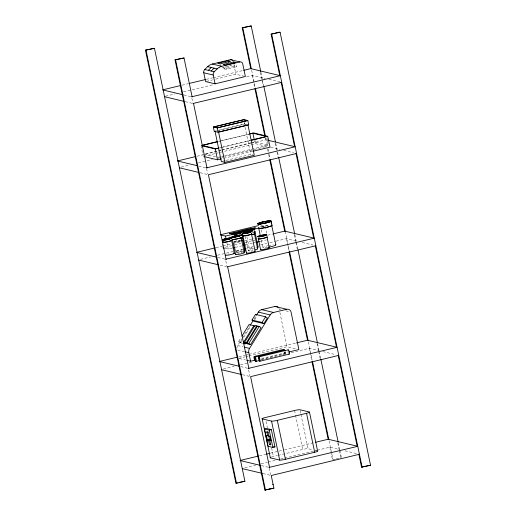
<?xml version="1.0" encoding="UTF-8"?>
<svg xmlns="http://www.w3.org/2000/svg" width="516" height="516" viewBox="0 0 516 516"><rect width="100%" height="100%" fill="white"/><g stroke="black" fill="none" stroke-linecap="round" stroke-linejoin="round"><path stroke-width="0.39" stroke-dasharray="2.58 1.94" d="M242.41 343.224L240.385 342.734L238.579 341.566L241.095 337.483M236.857 348.371A5.67 5.457 -76.6 0 1 237.728 345.565L241.94 338.735M242.359 338.051L249.938 325.764M254.149 318.933L255.833 316.205M240.385 342.734L242.062 340.018M243.739 337.296L250.866 325.738M254.594 319.972L256.923 316.192M251.873 231.297L253.343 230.923M223.718 67.383L224.021 68.828L234.516 66.293L236.883 66.861L236.283 63.978M224.021 68.828L226.389 69.389L236.883 66.861M182.084 85.179L188.327 83.669M206.277 79.348L212.521 77.839M213.302 77.652L242.952 70.505M206.381 81.38L212.598 79.883M215.707 79.135L235.909 74.265L243.913 76.181M165.533 96.189L174.898 93.931M183.483 91.867L213.914 84.527M246.693 76.626L252.156 75.31L265.024 78.387M214.23 131.322L216.526 130.767M217.294 130.587L244.842 123.943L247.957 124.685M218.881 130.284L244.403 124.13L247.248 124.808M219.855 141.055L248.841 134.07M218.571 141.487L220.912 140.92M221.693 140.733L249.002 134.154M219.79 147.769L222.132 147.202M222.912 147.015L250.221 140.436M221.519 147.473L250.505 140.481M221.164 149.956L203.994 154.097L216.178 157.006M221.945 149.769L250.815 142.809M251.595 142.622L254.717 141.868L268.417 145.144L254.369 148.531M196.938 156.264L221.125 150.427M221.906 150.24L250.782 143.28M251.563 143.093L266.198 139.849M203.317 156.412L215.062 153.581M215.849 153.394L255.801 143.764L267.011 146.441L224.866 156.561M217.7 157.367L220.816 156.619M221.596 156.425L223.938 155.864M224.718 155.677L253.588 148.718M181.168 167.094L189.753 165.03M198.338 162.959L212.379 159.573M217.842 158.257L220.964 157.503M221.745 157.316L224.086 156.748M223.783 158.296L251.982 151.498M222.893 161.153L225.215 160.592M225.982 160.405L250.737 154.439L253.575 155.116M263.07 227.04L264.637 226.659M216.03 247.667L222.273 246.158M223.054 245.971L231.639 243.907M232.419 243.713L240.224 241.836M244.906 240.708L254.265 238.45M267.533 235.251L272.216 234.122M225.26 247.241L231.523 245.732M234.651 244.977L240.907 243.468M244.816 242.526L251.86 240.83M252.64 240.643L254.988 240.075M225.195 248.351L228.24 249.08L232.155 248.138M235.283 247.383L241.54 245.874M245.448 244.932L252.492 243.236M253.272 243.042L255.62 242.481M260.309 241.346L266.566 239.837M200.447 259.374L210.593 256.929M217.61 255.239L233.219 251.473M236.341 250.724L242.585 249.215M246.487 248.28L254.291 246.396M260.535 244.894L266.778 243.384M269.894 242.636L275.357 241.314M276.137 241.127L286.283 238.682L296.855 241.211M238.831 356.795L245.074 355.292M245.855 355.098L248.196 354.537M248.976 354.35L295.797 343.063M238.76 358.381L244.99 356.878M245.771 356.691L248.106 356.124M248.886 355.937L287.051 346.739L295.926 348.861M261.496 358.575L287.98 352.196M261.354 359.304L284.555 353.705A2.225 0.548 76.4 0 0 284.793 352.241M223.351 369.017L234.277 366.386M240.52 364.883L248.325 363M249.105 362.812L253.001 361.871M261.586 359.8L274.073 356.788M274.854 356.601L281.878 354.911M282.658 354.724L286.561 353.783M291.243 352.654L309.187 348.326L318.991 350.667M259.516 455.802L265.753 454.299M270.436 453.171L278.24 451.287M279.021 451.1L283.703 449.971M284.484 449.784L314.921 442.444M271.429 457.079A4.541 0.548 -11.8 0 1 273.409 456.525L277.26 455.596M278.034 455.409L302.692 449.462A4.476 0.535 -11.8 0 1 308.104 448.727L312.49 449.778M244.79 467.709L255.71 465.077M261.173 463.755L267.417 462.252M268.197 462.065L275.221 460.369M280.685 459.053L283.806 458.305M284.587 458.111L316.579 450.404M317.359 450.21L329.847 447.204L339.651 449.546M333.252 459.666L335.542 459.117M336.303 458.93L341.476 457.969M229.678 236.076L230.117 236.141M229.652 65.229L231.432 65.655L220.932 68.183L219.158 67.764M268.862 79.303L281.143 82.237M183.89 94.97L190.797 96.621M185.289 101.658L192.197 103.31M270.668 147.279L279.878 149.479M283.716 150.395L293.694 152.781M198.744 166.055L205.652 167.706M200.144 172.75L207.819 174.589M302.228 242.494L312.973 245.061M217.836 257.458L224.744 259.109M220.19 265.218L226.324 266.682M280.698 309.613L279.221 309.258A3.754 3.612 -76.6 0 0 278.898 308.342M285.877 310.845L289.573 311.728M322.829 351.583L335.877 354.698M238.579 341.566L242.636 342.534M237.728 345.565L242.901 346.804M237.715 350.016L244.371 351.602M239.501 358.555L245.416 359.968M240.637 366.592L247.545 368.237M242.327 374.674L249.234 376.325M345.023 450.829L357.304 453.764M315.411 450.474L317.598 450.997M261.322 465.6L268.23 467.244M262.979 473.553L269.887 475.204M260.941 72.453L262.257 78.761M262.425 79.548L263.74 85.856M275.763 143.409L278.563 156.812M294.868 234.857L296.184 241.165M296.352 241.952L297.835 249.047M317.598 343.656L319.082 350.751M319.243 351.538L320.726 358.633M338.348 442.986L339.663 449.294M339.831 450.081L341.315 457.176M260.348 72.311L263.147 85.714M275.17 143.267L277.969 156.671M294.275 234.715L295.758 241.81M295.926 242.604L297.242 248.905M317.005 343.514L318.488 350.609M318.649 351.396L320.133 358.491M337.754 442.844L339.238 449.946M339.405 450.732L340.889 457.827M266.933 138.056L267.43 140.416M267.591 141.203L268.249 144.357M251.66 70.247L254.22 82.521M254.388 83.302L255.368 88.017M265.869 138.275L267.598 146.544M268.088 148.898L269.075 153.607M269.236 154.387L270.055 158.309M285.296 231.252L288.192 245.126M288.354 245.913L289.341 250.634M308.4 341.85L312.238 360.226M329.079 440.838L333.078 459.995M252.156 75.31L254.781 87.875M265.276 138.133L265.605 139.707M267.494 148.756L268.481 153.465M268.642 154.245L269.629 158.954M286.283 238.682L288.915 251.279M309.187 348.326L311.812 360.865M329.847 447.204L332.491 459.853M255.156 140.668L255.801 143.764M254.388 140.294L254.717 141.868M234.219 64.855L234.516 66.293M233.871 64.506L235.909 74.265M244.545 122.498L244.842 123.943M244.107 122.685L244.403 124.13M245.055 127.239L250.737 154.439M266.856 233.348L265.418 226.472L260.096 225.202L260.412 226.73M279.872 312.38L287.051 346.739M300.131 410.543L300.776 413.658M300.944 414.438L308.104 448.727M261.051 229.788L262.012 234.367M225.782 66.506L226.389 69.389M284.826 352.17L285.284 354.331M261.186 239.927L262.818 247.725M284.258 352.267L284.555 353.705A2.225 0.548 76.4 0 1 283.652 351.964M294.552 410.497L295.371 414.393M295.533 415.174L302.692 449.462M220.177 64.577L220.629 66.745M246.867 236.67L249.402 248.789M245.242 236.38L248.248 250.776A4.773 0.574 -11.8 0 0 252.982 250.376M234.509 244.326L236.283 252.827A4.457 0.535 -11.8 0 0 242.926 251.918M266.082 421.456L267.385 427.687M271.616 447.952L273.409 456.525M226.963 242.965L228.24 249.08M191.875 98.292L192.81 102.749M206.574 168.635L207.658 173.84M225.827 260.806L226.937 266.108M248.615 369.895L249.847 375.771M269.146 468.154L270.507 474.662M222.119 243.984L222.596 246.28M201.053 145.589L203.156 155.645M284.922 353.97A2.225 0.548 76.4 0 1 284.239 352.028M285.419 352.305A2.225 0.548 76.4 0 1 285.516 354.111M288.238 352.415A2.225 0.548 76.4 0 1 287.999 351.293M238.186 253.401A4.457 0.535 -11.8 0 1 239.282 253.137M248.248 250.776A4.773 0.574 -11.8 0 1 252.866 249.228M236.283 252.827A4.457 0.535 -11.8 0 1 242.726 251.008M264.534 248.26A4.457 0.535 -11.8 0 1 265.675 248.035M251.266 251.492A4.457 0.535 -11.8 0 1 252.376 251.298M256.716 247.712A4.457 0.535 -11.8 0 1 255.788 247.983M253.582 248.499A4.457 0.535 -11.8 0 1 249.415 248.86A4.457 0.535 -11.8 0 1 252.801 247.577M227.943 254.162A4.457 0.535 -11.8 0 1 229.014 253.898M267.907 247.364A6.682 0.8 -11.8 0 1 262.76 247.628A6.682 0.8 -11.8 0 1 267.862 245.777M268.423 245.648A6.682 0.8 -11.8 0 1 273.267 244.81M261.231 226.969A6.682 0.8 -11.8 0 1 269.197 225.331M240.662 241.088A4.457 0.535 -11.8 0 1 234.2 242.107M234.141 241.836A4.457 0.535 -11.8 0 1 240.469 240.185M241.881 250.937A4.767 0.574 -11.8 0 1 235.98 251.782M236.225 251.286A4.767 0.574 -11.8 0 1 242.488 249.738M253.55 232.555A4.457 0.535 -11.8 0 1 252.621 232.832M239.727 241.385A4.831 0.581 -11.8 0 1 234.354 242.23M234.232 241.669A4.831 0.581 -11.8 0 1 240.643 240.108M253.711 232.542A4.689 0.561 -11.8 0 1 252.73 232.832M251.963 231.929A4.689 0.561 -11.8 0 1 253.053 231.768M261.038 226.982A6.998 0.839 -11.8 0 1 267.836 225.466"/><path stroke-width="0.77" d="M241.933 336.122L249.06 324.564L253.795 325.699L254.994 326.48M252.014 320.055L255.504 314.386L265.566 316.792L267.365 317.966L263.876 323.629L253.814 321.229L252.014 320.055L262.07 322.455L263.876 323.629M250.363 325.08L253.311 320.301M256.678 314.837L258.361 312.103A5.534 5.321 -76.6 0 1 261.722 309.639L274.918 306.459L286.748 309.284A3.754 3.612 -76.6 0 1 291.05 312.083L298.88 349.564L288.754 352.009M253.795 325.699L243.313 342.695L245.113 343.869L245.951 342.508M244.565 342.353L246.338 342.779L248.144 343.953L246.364 343.527L244.565 342.353L255.046 325.357L258.026 326.564M246.338 342.779L256.82 325.783M247.009 343.03L257.49 326.028L259.264 326.454L261.07 327.628L250.589 344.623L248.809 344.204L247.009 343.03L248.783 343.456L250.589 344.623M248.783 343.456L259.264 326.454M262.07 322.455L265.566 316.792M255.265 360.078L250.595 361.206L248.809 352.667A5.67 5.457 -76.6 0 1 249.557 348.39L270.197 314.934A5.534 5.321 -76.6 0 1 273.551 312.47L286.748 309.284M204.755 69.499L207.651 66.641A10.23 9.843 -76.6 0 1 212.308 64.036L230.42 59.669L239.888 61.933A2.464 2.367 -76.6 0 1 242.707 63.765L245.371 76.523L215.069 83.831L205.607 81.567L203.768 72.775A3.47 3.335 -76.6 0 1 204.755 69.499L214.217 71.756L217.12 68.899A10.23 9.843 -76.6 0 1 221.777 66.3L239.888 61.933M208.303 70.344L211.205 67.486M211.16 71.027L214.063 68.17M145.46 50.168L154.452 48.291L244.9 481.247L236.502 483.273L235.909 483.131L145.46 50.168L154.452 48.291M191.565 96.808L280.336 75.691L250.757 68.622L242.236 27.825L251.221 25.942L260.774 71.666M242.236 27.825L251.221 25.942M279.749 75.549L271.1 34.153L279.498 32.127L280.091 32.269L370.54 465.232L361.548 467.115L358.839 454.132L359.426 454.267L271.248 475.526L273.893 488.175L264.901 490.058L175.027 59.862L184.019 57.979L192.158 96.95M271.1 34.153L280.091 32.269M175.027 59.862L184.019 57.979M228.156 60.759L217.662 63.287L220.029 63.855L230.523 61.327L228.156 60.759L228.459 62.204M233.613 61.965L223.118 64.5L225.479 65.061L235.98 62.533L233.613 61.965L233.916 63.41M180.523 85.553L162.579 89.881L183.122 94.789M189.108 83.482L205.497 79.535M243.733 70.318L250.757 68.622M192.965 103.49L281.736 82.373L281.143 82.237L294.597 146.634M213.327 126.994L243.939 119.615L247.835 120.544L248.738 124.872L218.126 132.251L214.23 131.322L213.327 126.994L217.217 127.923L247.835 120.544M201.833 145.402L217.507 141.623M249.621 133.883L253.543 132.935L267.74 136.327L270.003 147.15L252.769 151.311M217.791 141.674L202.188 145.435L215.888 148.711L218.229 148.144M249.783 133.96L252.905 133.212L266.604 136.482L251.002 140.242M201.801 145.77L215.249 148.982L219.171 148.04M251.292 140.294L267.74 136.327M177.427 160.966L195.377 156.638M204.807 156.774L217.513 159.805L221.429 158.864M224.892 162.372L254.285 155.284L247.957 124.975L218.565 132.064L224.892 162.372L221.345 161.521L215.011 131.219M206.419 167.887L295.191 146.77L267.733 140.217M220.203 234.819L258.529 225.576M220.964 234.999L225.531 236.089L232.568 234.393M240.392 232.51L244.3 231.561M253.685 229.304L259.161 227.982M196.525 252.369L215.249 247.854M272.996 233.935L284.703 231.11L314.283 238.179L225.511 259.296M232.935 247.944L234.496 247.57M243.887 245.306L245.448 244.932M256.4 242.288L259.529 241.533M227.092 266.869L315.869 245.751L315.276 245.61L336.49 347.165M237.27 357.169L219.319 361.497L239.101 366.225M296.577 342.876L307.497 340.238L337.083 347.307L248.312 368.424M283.652 349.377L254.259 356.466L255.162 360.794M284.374 350.003L254.981 357.091L255.884 361.419L259.754 360.484M288.238 349.829L258.845 356.911L259.748 361.245L289.141 354.157M262.192 418.876L271.551 421.114A4.767 0.574 -11.8 0 0 277.311 420.334L306.536 413.284A4.322 0.522 -11.8 0 0 309.458 412.032L317.598 450.997A4.322 0.522 -11.8 0 1 314.676 452.255L285.451 459.298A4.767 0.574 -11.8 0 1 279.691 460.078L270.332 457.84L262.192 418.876A4.541 0.548 -11.8 0 1 265.263 417.554L294.552 410.497A4.476 0.535 -11.8 0 1 299.964 409.762L309.458 412.032M264.502 428.99L266.604 428.486L271.339 429.615L274.957 446.933L272.854 447.443L268.12 446.308L264.502 428.99L269.236 430.125L271.339 429.615M266.914 432.466L268.314 432.131M267.359 439.955L269.455 439.451L270.642 439.735L268.539 440.238L267.359 439.955L266.45 435.627L269.036 435.575M268.539 440.238L269.442 444.573L270.629 444.85L269.726 440.522L271.126 440.187M269.442 444.573L270.842 444.231M257.955 456.176L240.005 460.504L260.554 465.413M266.533 454.106L269.655 453.358M315.702 442.257L328.182 439.245L357.769 446.314L268.997 467.432M235.909 483.131L237.437 482.763M238.966 482.396L244.9 481.247M264.901 490.058L273.893 488.175M361.548 467.115L370.54 465.232M212.308 64.036L221.777 66.3M207.651 66.641L217.12 68.899M203.768 72.775L213.231 75.033L215.069 83.831M164.565 96.711L183.754 101.291M178.02 161.108L197.209 165.688M179.42 167.803L198.608 172.389M222.918 247.809L224.441 248.17M197.112 252.511L216.301 257.097M198.699 260.083L217.887 264.669M261.722 309.639L273.551 312.47M258.361 312.103L270.197 314.934M243.088 343.385L245.113 343.869M244.384 347.152L249.557 348.39M245.113 351.783L248.809 352.667M246.893 360.323L250.595 361.206M221.603 369.727L241.559 374.493M268.817 436.194L270.003 436.478L270.906 440.806L269.726 440.522M273.603 446.611L274.957 446.933M242.256 468.605L262.212 473.372M272.519 484.305L273.112 484.447M269.1 489.045L269.694 489.187M255.504 314.386L256.71 315.173M271.693 34.295L362.142 467.257M313.696 238.037L295.997 153.329L296.59 153.471L208.406 174.73L226.105 259.438M357.175 446.172L338.18 355.253L338.773 355.395L250.589 376.648L269.584 467.573M263.908 86.643L275.434 141.829M278.73 157.599L294.707 234.07M297.996 249.841L317.43 342.863M320.894 359.42L338.186 442.199M242.823 27.967L251.35 68.763M255.536 88.804L265.379 135.921M270.384 159.876L285.296 231.252M289.508 251.421L308.091 340.379M312.567 361.793L328.776 439.387M254.943 88.662L264.785 135.779M269.791 159.734L284.703 231.11M289.083 252.066L307.497 340.238M311.974 361.652L328.182 439.245M252.905 133.212L254.22 139.507M271.119 220.951L272.022 225.286M270.81 221.022L271.416 223.905M275.789 244.836L271.719 225.35A6.682 0.8 -11.8 0 1 266.946 227.234A6.682 0.8 -11.8 0 1 259.193 228.356M306.536 413.284L314.676 452.255M267.011 236.96L269.275 247.783M260.374 236.031L258.748 228.24A6.682 0.8 -11.8 0 1 258.742 228.027M258.322 238.844L260.58 249.673M254.956 231.89L258.123 247.041M254.433 233.677L257.6 248.835M251.492 233.845L255.11 251.163M242.868 235.786L246.487 253.104M245.061 249.692L241.894 234.541A4.767 0.574 -11.8 0 1 240.733 235.199M245.01 251.008L242.746 240.179A4.457 0.535 -11.8 0 1 241.546 240.817M241.069 237.425L244.229 252.582M217.217 127.923L218.126 132.251M277.311 420.334L285.451 459.298M215.249 148.982L217.513 159.805M271.551 421.114L279.691 460.078M232.432 239.36L235.599 254.517M231.62 240.366L234.335 253.356M269.236 430.125L272.854 447.443M269.455 439.451L267.914 431.866L266.733 431.582L267.636 435.91M225.531 236.089L226.169 239.147M193.558 103.632L207.006 168.029M227.685 267.011L248.905 368.566M175.621 60.004L265.495 490.2M146.054 50.31L236.502 483.273M270.332 457.84A4.541 0.548 -11.8 0 1 270.481 457.453M274.918 306.459A3.754 3.612 -76.6 0 1 278.021 307.214M284.09 350.538A2.225 0.548 76.4 0 1 285.116 351.209M255.452 359.833A2.225 0.548 76.4 0 1 254.614 360.058A2.225 0.548 76.4 0 1 254.027 356.685A2.225 0.548 76.4 0 1 255.168 358.207M283.419 349.596A2.225 0.548 76.4 0 1 284.393 350.583M288.005 350.048A2.225 0.548 76.4 0 1 289.283 352.131A2.225 0.548 76.4 0 1 288.786 353.795M243.92 252.505A4.457 0.535 -11.8 0 1 239.985 254.078A4.457 0.535 -11.8 0 1 235.857 254.182M257.426 248.718A4.773 0.574 -11.8 0 1 255.317 249.815M244.829 250.899A4.457 0.535 -11.8 0 1 243.81 251.64M269.023 247.693A4.457 0.535 -11.8 0 1 264.747 249.312A4.457 0.535 -11.8 0 1 260.967 249.312M254.788 251.092A4.457 0.535 -11.8 0 1 250.899 252.659A4.457 0.535 -11.8 0 1 246.732 252.775M233.174 253.201A4.457 0.535 -11.8 0 1 230.936 254.569A4.457 0.535 -11.8 0 1 225.808 254.923M275.338 244.719A6.682 0.8 -11.8 0 1 268.468 247.261M251.518 233.98A4.457 0.535 -11.8 0 1 250.699 234.412M249.912 234.677A4.457 0.535 -11.8 0 1 245.081 235.728A4.457 0.535 -11.8 0 1 242.843 235.651M240.753 237.354A4.457 0.535 -11.8 0 1 237.386 238.805A4.457 0.535 -11.8 0 1 232.419 239.224M254.259 233.567A4.773 0.574 -11.8 0 1 254.291 233.864M253.84 234.096A4.773 0.574 -11.8 0 1 252.15 234.664M231.516 240.243A4.457 0.535 -11.8 0 1 227.092 241.823A4.457 0.535 -11.8 0 1 223.093 241.94M244.294 249.563A4.767 0.574 -11.8 0 1 244.578 250.086M257.626 246.867A4.457 0.535 -11.8 0 1 257.445 247.448M254.459 231.716A4.457 0.535 -11.8 0 1 254.762 232.071M240.733 237.986A4.154 0.497 -11.8 0 1 240.882 238.669M253.64 229.646A4.031 0.484 -11.8 0 1 254.091 229.807M231.355 240.127A4.728 0.568 -11.8 0 1 227.079 241.856A4.728 0.568 -11.8 0 1 223.351 241.74M242.352 234.438A5.231 0.626 -11.8 0 1 240.069 235.483M232.968 236.767A5.231 0.626 -11.8 0 1 232.651 236.193M242.92 239.992A4.831 0.581 -11.8 0 1 241.817 240.798M241.017 237.283A4.747 0.568 -11.8 0 1 236.825 238.96A4.747 0.568 -11.8 0 1 232.432 239.069M254.71 233.458A5.257 0.632 -11.8 0 1 252.389 234.664M254.665 231.658A4.689 0.561 -11.8 0 1 254.478 232.271M271.558 225.163A6.998 0.839 -11.8 0 1 265.256 227.653A6.998 0.839 -11.8 0 1 258.89 227.775M251.518 233.684A4.844 0.581 -11.8 0 1 247.287 235.386A4.844 0.581 -11.8 0 1 242.752 235.509M267.011 236.812A4.728 0.568 -11.8 0 1 263.083 238.392A4.728 0.568 -11.8 0 1 258.103 238.74M266.966 237.115A4.457 0.535 -11.8 0 1 261.922 238.592A4.457 0.535 -11.8 0 1 258.368 238.695M253.35 229.568A4.457 0.535 -11.8 0 1 254.304 229.904M253.524 229.51A4.689 0.561 -11.8 0 1 254.027 230.104M241.185 237.831A4.831 0.581 -11.8 0 1 241.359 238.631M240.933 237.915A4.457 0.535 -11.8 0 1 241.095 238.656M230.42 59.669A2.464 2.367 -76.6 0 1 232.458 60.159M213.231 75.033A3.47 3.335 -76.6 0 1 214.217 71.756M229.42 233.716L235.296 233.006L255.414 227.866L248.177 228.975L229.42 233.716M243.5 119.802L214.108 126.884L217.655 127.736L247.054 120.647L243.5 119.802M254.698 358.046A2.225 0.548 76.4 0 0 255.884 361.419A2.225 0.548 76.4 0 0 255.723 358.291A2.225 0.548 76.4 0 0 254.698 358.046M258.561 357.872A2.225 0.548 76.4 0 0 259.748 361.245A2.225 0.548 76.4 0 0 259.58 358.117A2.225 0.548 76.4 0 0 258.561 357.872M246.725 231.233A4.451 0.535 -11.8 0 0 253.214 229.414A4.451 0.535 -11.8 0 0 246.629 230.31A4.451 0.535 -11.8 0 0 246.725 231.233M233.903 234.367A4.444 0.535 -11.8 0 0 241.049 232.6A4.444 0.535 -11.8 0 0 235.406 233.135A4.444 0.535 -11.8 0 0 233.903 234.367M260.632 223.834A6.231 0.748 -11.8 0 0 270.378 221.319A6.231 0.748 -11.8 0 0 261.973 222.248A6.231 0.748 -11.8 0 0 260.632 223.834M224.641 239.953A4.154 0.497 -11.8 0 0 230.871 238.263A4.154 0.497 -11.8 0 0 224.918 239.018A4.154 0.497 -11.8 0 0 224.641 239.953M259.245 236.792A4.728 0.568 -11.8 0 0 266.772 234.896A4.728 0.568 -11.8 0 0 260.619 235.522A4.728 0.568 -11.8 0 0 259.245 236.792M259.419 236.734A4.457 0.535 -11.8 0 0 266.514 234.948A4.457 0.535 -11.8 0 0 260.709 235.535A4.457 0.535 -11.8 0 0 259.419 236.734M260.174 224.002A6.998 0.839 -11.8 0 0 271.126 221.177A6.998 0.839 -11.8 0 0 261.683 222.215A6.998 0.839 -11.8 0 0 260.174 224.002M260.361 223.938A6.682 0.8 -11.8 0 0 270.816 221.235A6.682 0.8 -11.8 0 0 261.799 222.228A6.682 0.8 -11.8 0 0 260.361 223.938M246.338 231.4A5.257 0.632 -11.8 0 0 254.001 229.252A5.257 0.632 -11.8 0 0 246.222 230.31A5.257 0.632 -11.8 0 0 246.338 231.4M246.571 231.303A4.773 0.574 -11.8 0 0 253.53 229.349A4.773 0.574 -11.8 0 0 246.461 230.31A4.773 0.574 -11.8 0 0 246.571 231.303M233.387 234.548A5.231 0.626 -11.8 0 0 241.804 232.464A5.231 0.626 -11.8 0 0 235.161 233.097A5.231 0.626 -11.8 0 0 233.387 234.548M233.69 234.445A4.767 0.574 -11.8 0 0 241.359 232.542A4.767 0.574 -11.8 0 0 235.302 233.116A4.767 0.574 -11.8 0 0 233.69 234.445M233.883 237.134A4.134 0.497 -11.8 0 0 240.321 235.457A4.134 0.497 -11.8 0 0 234.69 236.096A4.134 0.497 -11.8 0 0 233.883 237.134M233.696 237.205A4.457 0.535 -11.8 0 0 240.63 235.399A4.457 0.535 -11.8 0 0 234.567 236.083A4.457 0.535 -11.8 0 0 233.696 237.205M233.529 237.27A4.747 0.568 -11.8 0 0 240.914 235.348A4.747 0.568 -11.8 0 0 234.451 236.076A4.747 0.568 -11.8 0 0 233.529 237.27M244.313 233.561A4.167 0.503 -11.8 0 0 250.782 231.871A4.167 0.503 -11.8 0 0 245.081 232.523A4.167 0.503 -11.8 0 0 244.313 233.561M244.152 233.619A4.457 0.535 -11.8 0 0 251.066 231.819A4.457 0.535 -11.8 0 0 244.965 232.51A4.457 0.535 -11.8 0 0 244.152 233.619M243.926 233.709A4.844 0.581 -11.8 0 0 251.447 231.742A4.844 0.581 -11.8 0 0 244.81 232.503A4.844 0.581 -11.8 0 0 243.926 233.709M224.337 240.075A4.728 0.568 -11.8 0 0 231.432 238.147A4.728 0.568 -11.8 0 0 224.654 239.005A4.728 0.568 -11.8 0 0 224.337 240.075M224.479 240.017A4.457 0.535 -11.8 0 0 231.168 238.205A4.457 0.535 -11.8 0 0 224.776 239.011A4.457 0.535 -11.8 0 0 224.479 240.017"/></g></svg>
